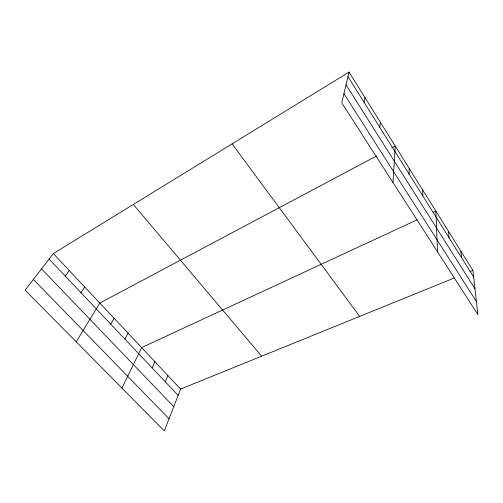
<?xml version="1.0" encoding="UTF-8"?>
<svg xmlns="http://www.w3.org/2000/svg" width="503" height="503" viewBox="0 0 503 503"><rect width="100%" height="100%" fill="white"/><g stroke="black" fill="none" stroke-linecap="round" stroke-linejoin="round"><path stroke-width="0.75" d="M409.09 174.038L409.216 168.436M392.969 182.52L395.239 146.065L391.774 147.901M379.803 127.341L380.362 122.242M364.166 102.417L364.971 97.595M349.038 72.092L341.77 102.876L477.85 314.557L472.921 270.425L349.038 72.092L53.331 253.569L25.15 290.174L164.305 430.908L180.608 389.077L454.184 278.033M165.305 381.808L167.92 375.565M152.151 367.913L154.937 361.745M121.94 388.065L141.645 347.592L417.012 219.868M124.882 339.104L128.032 333.099M110.748 324.171L114.087 318.254M76.217 341.82L99.801 303.045L376.54 155.999M80.952 292.689L84.711 286.974M65.239 276.09L69.225 270.488M433.083 212.417L435.875 211.122L437.553 251.877M470.035 271.601L472.921 270.425M33.393 279.467L169.046 418.741M41.535 268.891L173.749 406.669M49.112 259.045L178.15 395.383M53.331 253.569L180.608 389.077M133.32 204.476L261.635 356.187M232.09 143.864L359.658 316.4M343.933 93.709L476.398 301.542M346.039 84.787L474.97 288.779M347.975 76.601L473.65 276.971M460.937 251.249L461.521 257.63M448.594 231.487L449.016 237.699M422.753 190.115L422.822 195.931"/></g></svg>
